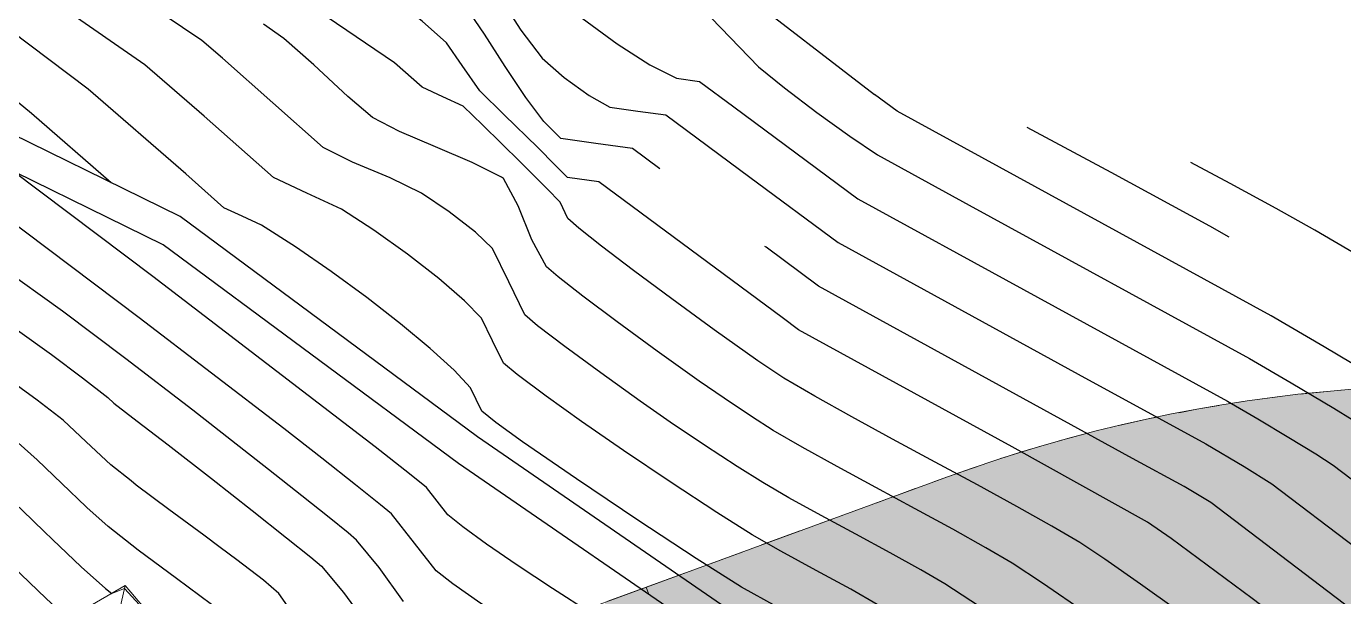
# Model space of a CAD drawing. Extents: x 62300 to 62638, y 108261 to 108784.
# Drawn here: x 62374.77 to 62406.95, y 108748.48 to 108762.41 of the extents above; entities that cross this region are included whole.
import ezdxf

# ---------------------------------------------------------------- set-up
doc = ezdxf.new("R2010")
doc.units = 0
doc.header["$MEASUREMENT"] = 0
for name, pattern in [('NASCOSTA', [9.524999999999999, 6.35, -3.175]), ('TRATTEGGIATA', [0.75, 0.5, -0.25]), ('TRATTOPUNTO2', [12.7, 6.35, -3.175, 0, -3.175])]:
    doc.linetypes.add(name, pattern=pattern)
doc.layers.add('Colori bordi', color=5, linetype='Continuous', plot=False)
doc.layers.add('no_plot', color=5, linetype='Continuous', plot=False)
for name, color, linetype in [('curve livello 5m', 7, 'Continuous'), ('LIN010TR', 2, 'NASCOSTA'), ('LIN018CO', 6, 'Continuous'), ('LIN025CO', 7, 'Continuous'), ('Strade', 7, 'Continuous'), ('TRATTCOLO-30', 253, 'Continuous'), ('TRATTCOLO-32', 255, 'Continuous')]:
    doc.layers.add(name, color=color, linetype=linetype)

# ---------------------------------------------------------------- blocks, each defined once
blk = doc.blocks.new('CONTORNO')
at = {"layer": 'Colori bordi', "lineweight": 0, "ltscale": 2, "flags": 128}
blk.add_lwpolyline([(9.426109361193085, 101.4709291536419, 0.7650295739187453), (-27.5608030434887, 123.1135758659511), (-31.83024715010106, 118.9179519399622, 0.2781912939660241), (-69.07859010582615, 126.1408358634362), (-85.83009494427824, 120.004657439742), (-86.10525989600865, 120.7558459975553), (-102.9903825197835, 114.570722563818), (-98.15326363751956, 109.3137276651105), (-85.19983467704878, 114.0586477225297), (-84.42731888311391, 113.2190753062459), (-89.14397352362721, 103.0495060201356), (-84.30685464142152, 97.792511121399), (-77.78470810041472, 111.8548977488535), (-78.51044962687592, 112.1914972687373), (-77.18376179884945, 115.0519661426079, -0.1989123673796902), (-74.36765820678556, 117.6431476297439), (-67.47359293616319, 120.1632371078013, -0.2816447292015362), (-36.07444336033222, 114.4500518008281, 0.1755066773411139), (-40.66320739148796, 100.0439465091476), (-40.37371214695304, 92.64495595853077, 0.0341142977761013)], format="xyb", dxfattribs=at)

msp = doc.modelspace()

# ---------------------------------------------------------------- hatches: boundary and pattern name
at = {"layer": 'TRATTCOLO-30', "linetype": 'Continuous', "lineweight": 0}
h = msp.add_hatch(color=256, dxfattribs=at)
h.dxf.hatch_style = 1
h.paths.add_polyline_path([(62442.64690784048, 108724.7172469194, 0.03034880085433854), (62441.46143844875, 108728.6232309577), (62438.35428023904, 108728.1256011666, -0.03537882023306637), (62439.65083945041, 108724.0031221391), (62441.14440103791, 108717.7369301198), (62444.14047051995, 108718.4510503188)])
h.paths.add_polyline_path([(62445.64297841144, 108725.4313625501, 0.02617885502149471), (62444.55724160251, 108729.1190421694), (62441.46143844875, 108728.6232309577, -0.03034880085433829), (62442.64690784048, 108724.7172469194), (62444.14047051995, 108718.4510503188), (62447.13654000206, 108719.1651705179)])
h.paths.add_polyline_path([(62437.60485029158, 108741.0472444237), (62435.49219485042, 108738.7811269434, -0.08819836901542338), (62441.46143844875, 108728.6232309577), (62444.55724160251, 108729.1190421694, 0.09480157058716344)])
h.paths.add_polyline_path([(62435.49219485042, 108738.7811269434), (62433.3770144406, 108736.5123010823, -0.08025282612177649), (62438.35428023904, 108728.1256011666), (62441.46143844875, 108728.6232309577, 0.08819836901542338)])
h.paths.add_polyline_path([(62435.49219485042, 108738.7811269434, 0.01736280569469875), (62433.91319425838, 108740.5036653439, 0.03970356401890993), (62431.824502359, 108738.1173667473), (62433.37701444054, 108736.5123010823)])
h.paths.add_polyline_path([(62433.85261967826, 108740.4443899884), (62433.91306839493, 108740.5037934227, 0.01556612707098306), (62432.39881047187, 108741.9516633058), (62430.27663250564, 108739.7176330416), (62431.824502359, 108738.1173667473, -0.03864254143483101)])
h.paths.add_polyline_path([(62436.06283868194, 108742.6163897694), (62434.52083258641, 108744.185529504), (62432.39881047187, 108741.9516633058, -0.01556612707097114), (62433.91306839493, 108740.5037934227)])
h.paths.add_polyline_path([(62437.60485029161, 108741.0472444237), (62436.06283868194, 108742.6163897694), (62433.91306839493, 108740.5037934227, -0.0173641399688877), (62435.49219485042, 108738.7811269434)])
h.paths.add_polyline_path([(62414.45515194876, 108753.3673535981), (62414.01713313337, 108750.3180773274, -0.1535560179779935), (62432.39881047187, 108741.9516633058), (62434.52083258641, 108744.185529504, 0.1537189922983533)])
h.paths.add_polyline_path([(62414.01713313337, 108750.3180773274), (62413.5790964448, 108747.2686766321, -0.1533601516960375), (62430.27663250564, 108739.7176330416), (62432.39881047187, 108741.9516633058, 0.1535560179779935)])
h.paths.add_polyline_path([(62414.01713313337, 108750.3180773274, 0.1189367104971979), (62398.3318773577, 108748.5163733987), (62390.9702271555, 108745.819763249), (62390.44007829277, 108745.6255670071), (62391.98342044892, 108742.9107620524), (62398.87748787913, 108745.4308455496, -0.1229729952799339), (62413.5790964448, 108747.2686766321)])
h.paths.add_polyline_path([(62414.45515194876, 108753.3673535981, 0.1193677447346973), (62397.27249588791, 108751.4084456956), (62388.89674081077, 108748.3403637397), (62390.44007829277, 108745.6255670071), (62390.9702271555, 108745.819763249), (62398.3318773577, 108748.5163733987, -0.1189367104971977), (62414.01713313337, 108750.3180773274)])

# ---------------------------------------------------------------- linework, layer by layer
at = {"layer": 'curve livello 5m', "color": 2, "flags": 128}
for points in [[(62377.66624095898, 108761.4732435791), (62373.57795178291, 108764.3063377002), (62370.4993396464, 108767.2030967192), (62366.42470503609, 108771.3671864325), (62361.17295374295, 108775.8933727104), (62358.9582611043, 108778.6074462319)], [(62390.24746474344, 108758.9346794445), (62389.57568341016, 108759.4321236584), (62388.6774184375, 108759.5496381678), (62387.82718128097, 108759.6726346498), (62387.82718128097, 108759.6726346498), (62387.68619636836, 108759.8155501041), (62387.40922841908, 108760.0853883158), (62386.96993514203, 108760.6740900931), (62386.46830406005, 108761.4301626019), (62385.95767157373, 108762.2210416869), (62385.49137408375, 108762.9141631929), (62385.12274799054, 108763.3769629644), (62384.49938564202, 108763.9256287179), (62383.70136035128, 108764.5226978815), (62382.86846529126, 108765.0700750546), (62382.14049363493, 108765.4696648371)], [(62395.55640689307, 108748.2919451872), (62394.90731469869, 108748.6657776327), (62394.06267031327, 108749.1239979555), (62393.20086939994, 108749.5908897459), (62392.50030762162, 108749.9907365944), (62392.50030762162, 108749.9907365944), (62391.63541036745, 108750.536907928), (62390.5211181678, 108751.2672957273), (62389.35306097091, 108752.0520321976), (62388.3268687251, 108752.7612495445), (62388.3268687251, 108752.7612495445), (62387.46564905254, 108753.3813745064), (62386.76092863297, 108753.9095030424), (62386.42412359228, 108754.1871965917), (62386.42412359228, 108754.1871965917), (62386.1568556124, 108754.7339714266), (62385.88850554175, 108755.2854523695), (62385.88850554175, 108755.2854523695), (62385.47430074216, 108755.7090557778), (62384.84296478525, 108756.2511494273), (62384.07660739175, 108756.8478058449), (62383.2573382824, 108757.4350975572), (62382.46726717793, 108757.9490970909), (62381.616555125, 108758.3400438776), (62380.80642717943, 108758.7175736685), (62379.1084682666, 108760.2224088218), (62377.66624095898, 108761.4732435791)], [(62404.15314302931, 108757.26456391), (62403.68206960788, 108757.5291828999), (62401.27541824982, 108758.8443838113), (62399.21672027707, 108759.9384351327)], [(62407.71925186504, 108747.725404838), (62403.70295191173, 108750.7779732716), (62403.05171027234, 108751.1720872144), (62401.79428342372, 108751.8592531937), (62394.11817727795, 108756.0685199327), (62392.84008759388, 108757.0148802897), (62392.81243039384, 108757.0353600403)], [(62383.98167457554, 108748.3637550743), (62383.38357376713, 108749.1899921094), (62382.83555591392, 108749.8656467054), (62382.83555591392, 108749.8656467054), (62382.63007254657, 108750.0385720971), (62382.16579771391, 108750.4122647348), (62381.49832676584, 108750.9427130854), (62380.68325505215, 108751.585905616), (62379.77617792269, 108752.2978307934), (62378.83269072723, 108753.0344770847), (62378.83269072723, 108753.0344770847), (62377.19562712191, 108754.2879843832), (62375.64952945802, 108755.4524794657), (62374.11988897012, 108756.5448585385)], [(62374.18244883341, 108749.4647865151), (62374.437779719, 108749.2197067662), (62375.24154387819, 108748.4472639741), (62375.78410491989, 108747.9362524001)]]:
    msp.add_lwpolyline(points, dxfattribs=at)
at = {"layer": 'LIN010TR', "linetype": 'TRATTOPUNTO2', "lineweight": 0, "ltscale": 5, "flags": 128}
msp.add_lwpolyline([(62365.01872808814, 108736.3140644914), (62390.96993190184, 108745.8201232793), (62398.33158210412, 108748.516733429, -0.448954292473764), (62442.6466125868, 108724.7176069497), (62455.14507350708, 108672.2806959269)], format="xyb", dxfattribs=at)
at = {"layer": 'LIN018CO', "color": 2, "lineweight": 0}
for p, q in [((62375.78410491989, 108747.9362524001), (62377.18249420413, 108748.7509459086)), ((62377.18249420413, 108748.7509459086), (62376.86385472318, 108747.3826666463)), ((62377.18249420413, 108748.7509459086), (62378.23027128378, 108747.5221954468))]:
    msp.add_line(p, q, dxfattribs=at)
at = {"layer": 'LIN025CO', "linetype": 'TRATTEGGIATA', "lineweight": 0, "ltscale": 2}
for p, q in [((62389.91054934304, 108748.7122001445), (62397.27219954535, 108751.4088102941)), ((62380.52068939112, 108745.2726463822), (62389.91054934304, 108748.7122001445)), ((62392.02941147159, 108742.9280467096), (62389.91054934304, 108748.7122001445))]:
    msp.add_line(p, q, dxfattribs=at)
msp.add_arc((62409.90774424646, 108716.9142207748), 36.73599999996581, 47.93362430978596, 110.1180410920925, dxfattribs=at)
at = {"layer": 'no_plot', "linetype": 'Continuous', "lineweight": 0}
for p, q in [((62377.16576452681, 108748.6791065041), (62376.85519262565, 108748.5602619021)), ((62380.51084805807, 108745.0436536527), (62377.16576452681, 108748.6791065041))]:
    msp.add_line(p, q, dxfattribs=at)
at = {"layer": 'no_plot', "flags": 128}
for points in [[(62379.05385007022, 108762.069209689), (62373.30631166653, 108765.935763312), (62370.58988839772, 108769.5567108192), (62366.15306431313, 108773.9018486187), (62361.80678707697, 108776.7986087358), (62359.8219199952, 108779.0836140222)], [(62376.27863184776, 108760.8772774691), (62371.49535947471, 108764.4873872769), (62369.32222055334, 108766.3883850507), (62365.15703828957, 108769.4661916394), (62360.62966586657, 108773.5397590026), (62356.52327974782, 108777.2649489751)], [(62374.89102273651, 108760.2813113592), (62371.22371553653, 108763.310580423), (62368.77893461671, 108764.6684362586), (62364.79484740375, 108768.0178143492), (62361.26349606378, 108770.8240498741), (62357.91324100857, 108773.7208091283), (62354.58878632566, 108776.1983896335)], [(62386.93378199365, 108767.6296442502), (62388.96520358839, 108766.3499017026), (62390.57010355983, 108764.7454232562), (62392.12323193623, 108763.3479739308), (62395.49023041531, 108760.7492983653)], [(62408.44509702575, 108745.5807344263), (62406.72265344331, 108746.9164345801), (62404.71255814702, 108748.4387313046), (62402.7347430407, 108749.9026534389), (62402.15598464005, 108750.3045049297), (62398.85584777038, 108752.1389493174), (62393.63634390292, 108755.0011145358), (62393.23305741276, 108755.2997276547), (62388.75601358959, 108758.614912872), (62387.98816681739, 108758.720532182), (62387.68972889123, 108759.0217697372), (62387.26460057107, 108759.454006402), (62386.44453320534, 108760.250869762), (62385.84313882966, 108760.8388767285), (62385.41738479896, 108761.4584927359), (62385.03085704062, 108762.0082224665), (62384.44096897478, 108762.5387558877), (62383.69179630005, 108763.1227630597), (62382.87125423738, 108763.6985522803), (62382.06725800784, 108764.2044318474), (62381.36772283235, 108764.5787100586)], [(62402.86559871474, 108748.1630786005), (62401.9886794499, 108748.7904510234), (62401.11478740863, 108749.3972237617), (62400.5060902033, 108749.8013649941), (62399.82239752734, 108750.207473167), (62398.97026747004, 108750.6858932216), (62398.00246297423, 108751.2142310003), (62396.97174698273, 108751.7700923456), (62395.93088243844, 108752.3310830999), (62394.93263228411, 108752.8748091055), (62394.02975946265, 108753.3788762048), (62393.27502691679, 108753.8208902402), (62392.63940256069, 108754.2428457434), (62391.57402838366, 108755.002720965), (62390.53961343573, 108755.7548080135), (62389.60059094106, 108756.4508196201), (62388.82139412389, 108757.0424685161), (62388.26645620837, 108757.4814674325), (62388.00021041872, 108757.7195291006), (62387.80741412472, 108758.1148474503), (62387.48882225426, 108758.4446603758), (62386.84300477379, 108759.0924626998), (62385.91163036712, 108760.0094812643), (62385.43933863359, 108760.4599955213), (62384.9457369228, 108760.6896619829), (62384.43686790505, 108760.9238422949), (62383.76412168026, 108761.5200711911), (62381.17949495401, 108763.2775709276)], [(62386.2903682467, 108763.1997103657), (62386.84614158368, 108762.3191120456), (62387.37368742109, 108761.637577473), (62387.37368742109, 108761.637577473), (62387.90640077715, 108761.1653768794), (62388.51759992722, 108760.7210807519), (62389.02392512627, 108760.4379779286), (62389.02392512627, 108760.4379779286), (62389.71087034677, 108760.34379122), (62390.39535323076, 108760.2493344448), (62390.39535323076, 108760.2493344448), (62392.44711777502, 108758.7300329246), (62394.60001065303, 108757.1359253295), (62400.4639999175, 108753.9203503362), (62403.58430400664, 108752.2151483059), (62404.52279412396, 108751.6600802953), (62405.20035980553, 108751.237154756), (62405.20035980553, 108751.237154756), (62411.37425868188, 108746.5447141911)], [(62390.64048801728, 108763.0443830527), (62391.50197836108, 108762.6233727025), (62392.65539880637, 108761.4241683943)], [(62388.34486073675, 108762.6095673342), (62389.20218342646, 108761.9863577779), (62390.00256192643, 108761.4754765537), (62390.65414023423, 108761.1436961138), (62390.65414023423, 108761.1436961138), (62391.21502305132, 108761.0665452312), (62392.05414795615, 108760.4451855596), (62395.08184402806, 108758.2033307264), (62399.13371641131, 108755.9814474786), (62404.11689774093, 108753.2582093974), (62404.85788895896, 108752.8252098033), (62405.6156832109, 108752.3717558763), (62406.26930221744, 108751.9710604206), (62406.69776769933, 108751.6963362405), (62406.69776769933, 108751.6963362405), (62411.93877266462, 108747.7129369667)], [(62400.66158301904, 108748.0811993262), (62399.59566656666, 108748.8121722017), (62398.85619576655, 108749.2982250585), (62398.21311245927, 108749.6782144848), (62397.40031965321, 108750.1311007272), (62396.48141946299, 108750.6298891623), (62395.52001400315, 108751.1475851665), (62394.57970538829, 108751.6571941162), (62393.72409573296, 108752.131721388), (62393.01678715173, 108752.5441723582), (62392.48699671161, 108752.8814468565), (62391.81481305617, 108753.3276720363), (62391.20189128215, 108753.7489803438), (62390.17613663316, 108754.4820349252), (62389.20110595942, 108755.1949071847), (62388.36624829628, 108755.8205626122), (62387.76101267913, 108756.2919666977), (62387.47484814325, 108756.5420849309), (62387.11811506735, 108757.2003527832), (62386.78431185125, 108758.0268553651), (62386.42569471437, 108758.6933171644), (62386.37844015357, 108758.7301077496), (62385.66168713121, 108759.0906717841), (62384.76407304015, 108759.471994071), (62383.88571271651, 108759.8469511147), (62383.22672099651, 108760.1884194195), (62382.62571537099, 108760.6964273753), (62381.79065573806, 108761.4695318077), (62381.055657319, 108762.112548983), (62380.55807260478, 108762.4686769568)], [(62398.26382296425, 108748.0999780119), (62397.20630132982, 108748.7950851228), (62396.62096558542, 108749.1387067863), (62395.87067669157, 108749.5532383773), (62395.03236253647, 108750.0060294189), (62394.18295100845, 108750.464429434), (62393.39936999575, 108750.8957879455), (62392.75854738668, 108751.2674544763), (62392.1380406026, 108751.6592964161), (62391.33860938001, 108752.1833015303), (62390.500605315, 108752.7462982344), (62389.76438000363, 108753.2551149441), (62388.79933504859, 108753.9467712714), (62387.92053893252, 108754.5948336985), (62387.25993981803, 108755.1004182027), (62386.94948586775, 108755.3646407613), (62386.55409341273, 108756.1735316895), (62386.15710012805, 108756.989384767), (62385.74344539089, 108757.3826322153), (62385.10113188632, 108757.8827128276), (62384.42285366575, 108758.3396024202), (62383.65498643172, 108758.7111922907), (62382.73217502104, 108759.0986857707), (62382.01657408797, 108759.452996544), (62379.55651540709, 108761.6332511745), (62379.05385007022, 108762.069209689)], [(62392.65539880637, 108761.4241683943), (62393.29371552404, 108760.908473742), (62394.08208456886, 108760.3103753876), (62394.88418038163, 108759.7308154688), (62395.56367740309, 108759.2707361232), (62395.56367740309, 108759.2707361232), (62397.80343290512, 108758.042544621), (62404.64949147521, 108754.301270489), (62405.66748960591, 108753.706401391), (62406.70857229781, 108753.0834314572), (62407.60653560789, 108752.5329428482)], [(62393.09297809019, 108748.241966492), (62392.24206785657, 108748.7140187125), (62391.1327801322, 108749.41451944), (62389.70362695544, 108750.3512899244), (62388.20551662674, 108751.3577661609), (62386.88935744656, 108752.2673841448), (62386.24048692398, 108752.7388477768), (62385.89876131681, 108753.009752422), (62385.61991095543, 108753.5815199721), (62385.21660608619, 108754.0110642257), (62384.63002311504, 108754.5447862397), (62383.90484044085, 108755.1479011298), (62383.08573646247, 108755.7856240114), (62382.21738957865, 108756.4231700003), (62381.34447818827, 108757.0257542118), (62380.51168069011, 108757.5585917615), (62380.04279616746, 108757.7740687809), (62379.59628027088, 108757.9821507931), (62378.6604211261, 108758.8115664692), (62376.27863184776, 108760.8772774691)], [(62407.80146138472, 108753.7951070381), (62406.47709025288, 108754.5875929788), (62405.18208520953, 108755.3443315805), (62396.47314939891, 108760.1036417635), (62396.04551077816, 108760.33814152), (62395.49023041531, 108760.7492983653)], [(62376.83693183243, 108758.5936365254), (62374.89102273651, 108760.2813113592)], [(62408.09629154683, 108756.3499761542), (62406.2472726781, 108757.4304537635), (62405.29988974034, 108757.9626330472), (62404.1781688108, 108758.575637662), (62403.21862616831, 108759.0855662236)], [(62408.55980771377, 108732.9764102755), (62406.12385478007, 108735.3190862439), (62403.30254847223, 108738.0033353342), (62402.64115112519, 108738.6240729117), (62402.28087736778, 108738.9540217924), (62392.54567286911, 108745.6397867393), (62391.33755584658, 108746.4459663597), (62390.47013070388, 108746.9041234999), (62389.52697686388, 108747.4744037152), (62388.56211890375, 108748.0770935946), (62387.62281930166, 108748.6809036441), (62386.75634053571, 108749.2545443694), (62386.00994508409, 108749.7667262767), (62385.43089542496, 108750.1861598716), (62385.06645403639, 108750.4815556601), (62384.54637458822, 108751.1459486864), (62384.12694249672, 108751.4837787472), (62383.29084548191, 108752.1398764327), (62377.85550592284, 108756.301741485), (62374.42953558645, 108758.882125443)], [(62407.34251432288, 108732.4782291628), (62405.39190606923, 108734.3541451612), (62403.13272310476, 108736.503578493), (62402.28392365767, 108737.3021728337), (62401.57875541267, 108737.9583467221), (62401.22876884331, 108738.2752479916), (62393.3074621035, 108743.7152975501), (62390.59667757092, 108745.5242110945), (62389.9907989874, 108745.85131405), (62389.26226721253, 108746.2223040233), (62388.65034073756, 108746.5522284688), (62387.69837026401, 108747.13181621), (62386.74247033866, 108747.7393312076), (62385.87552767542, 108748.31327905), (62385.19042898828, 108748.7921653255), (62384.78006099108, 108749.1144956224), (62384.24882294996, 108749.7882243428), (62383.69096525108, 108750.5057976959), (62383.42248873766, 108750.7274291566), (62382.81263463128, 108751.2132459163), (62381.98464654817, 108751.8656833315), (62381.06176810458, 108752.5871767587), (62377.52556652235, 108755.2948629341), (62374.18585938607, 108757.8102748825)], [(62377.32562073237, 108751.3099947056), (62376.83390247842, 108751.7016331693), (62376.23099215458, 108752.2649127519), (62375.66375748538, 108752.7916013419), (62375.03068200787, 108753.2835184684), (62374.25305181481, 108753.8547005344), (62373.42011060714, 108754.4422010553), (62372.62110208567, 108754.9830735468), (62371.94526995117, 108755.4143715246)], [(62374.55109124375, 108754.9876188695), (62375.37966316038, 108754.3936672042), (62376.13677522547, 108753.8310526012), (62376.75994778784, 108753.3438439903), (62376.75994778784, 108753.3438439903), (62376.90184268951, 108753.2116715436), (62377.47644260066, 108752.7703773425), (62378.23053265703, 108752.1938421231), (62378.23053265703, 108752.1938421231), (62379.28929516155, 108751.3666149573), (62380.28362853987, 108750.5849264198), (62381.1235420579, 108749.9200168244), (62381.71904498158, 108749.4431264848), (62381.9801465768, 108749.2254957149), (62381.9801465768, 108749.2254957149), (62382.51875577659, 108748.5827321353), (62383.12092845306, 108747.7581059526)], [(62376.23148532381, 108750.6771656836), (62375.63325213292, 108751.2498491763), (62375.03487399682, 108751.821525866), (62374.56756718295, 108752.2393586935), (62373.92162411165, 108752.736995026), (62373.12474346931, 108753.3130714169), (62372.3146646393, 108753.8704358), (62371.62912700496, 108754.3119361088)], [(62371.31298405874, 108753.209500693), (62372.00971286188, 108752.7546664045), (62372.80911761068, 108752.1908202386), (62373.47137688052, 108751.6871160451), (62373.47137688052, 108751.6871160451), (62373.99932094692, 108751.2209867306), (62374.67186255789, 108750.5846710959), (62375.20597140965, 108750.0705956187)], [(62379.50418152926, 108749.6821912373), (62379.10178483013, 108749.980299207), (62378.24540051998, 108750.6124011264), (62377.45230319299, 108751.2090868403), (62377.32561405365, 108751.3099908427)], [(62386.02878349472, 108742.2958465101), (62385.89898747879, 108742.3349313014), (62384.9601877503, 108742.6025269665), (62384.08575746744, 108742.8669585619), (62383.39164744066, 108743.12462975), (62383.02492259971, 108743.3402103572), (62382.53341117983, 108743.8162158313), (62382.0073546309, 108744.5335191427), (62381.41560556853, 108745.4508594078), (62380.81223664479, 108746.4156668287), (62380.25132051189, 108747.2753716074), (62379.78692982186, 108747.8774039457), (62379.28975067878, 108748.2877207911), (62378.43593458249, 108748.9240750221), (62377.5023761246, 108749.6156376126), (62376.76596989669, 108750.1915795361), (62376.2483941945, 108750.6609710118), (62376.23148014348, 108750.6771626874)], [(62375.20596631586, 108750.0705926058), (62375.4031042826, 108749.8808488972), (62376.10712580213, 108749.2122456671), (62376.69802968558, 108748.6815411617), (62376.69802968558, 108748.6815411617), (62376.85519262565, 108748.5602619021)], [(62382.03190443778, 108746.9350500161), (62381.89224968359, 108747.1400178727), (62381.32029261524, 108748.0172008403), (62380.93647944293, 108748.5588958593), (62380.55873773564, 108748.8848157645), (62379.91003123535, 108749.3815347795), (62379.50415427929, 108749.6822210316)]]:
    msp.add_lwpolyline(points, dxfattribs=at)
at = {"layer": 'Strade', "color": 2, "linetype": 'Continuous', "flags": 128}
for points in [[(62442.45005099008, 108712.5987756064), (62435.50892303244, 108718.1297455289), (62428.30043214024, 108722.1088874223), (62421.96667937754, 108724.0378796148), (62417.61967986687, 108725.3793391575), (62412.54046457124, 108732.5433236658), (62403.98944086538, 108740.375868106), (62392.37657163286, 108747.8530573952), (62385.79320466224, 108752.3821847116), (62378.52777235938, 108757.7653361021), (62373.47516122482, 108760.2404837432)], [(62441.89517967851, 108712.017996721), (62435.06318747692, 108717.4620028837), (62427.98718683235, 108721.368009151), (62421.73219122924, 108723.2730152563), (62417.12419075215, 108724.6950182259), (62411.93719300063, 108732.0110246114), (62403.4992037856, 108739.7400320128), (62391.93320834484, 108747.1870406286), (62385.32821655375, 108751.7310450688), (62378.1102188674, 108757.0790508945), (62373.12322147205, 108759.5220560082)]]:
    msp.add_lwpolyline(points, dxfattribs=at)

# ---------------------------------------------------------------- block references
at = {"layer": 'TRATTCOLO-32', "linetype": 'Continuous', "lineweight": 0, "rotation": 359.999950364761}
msp.add_blockref('CONTORNO', (62466.3506484519, 108625.2679367849), dxfattribs=at)

doc.saveas('drawing.dxf')
